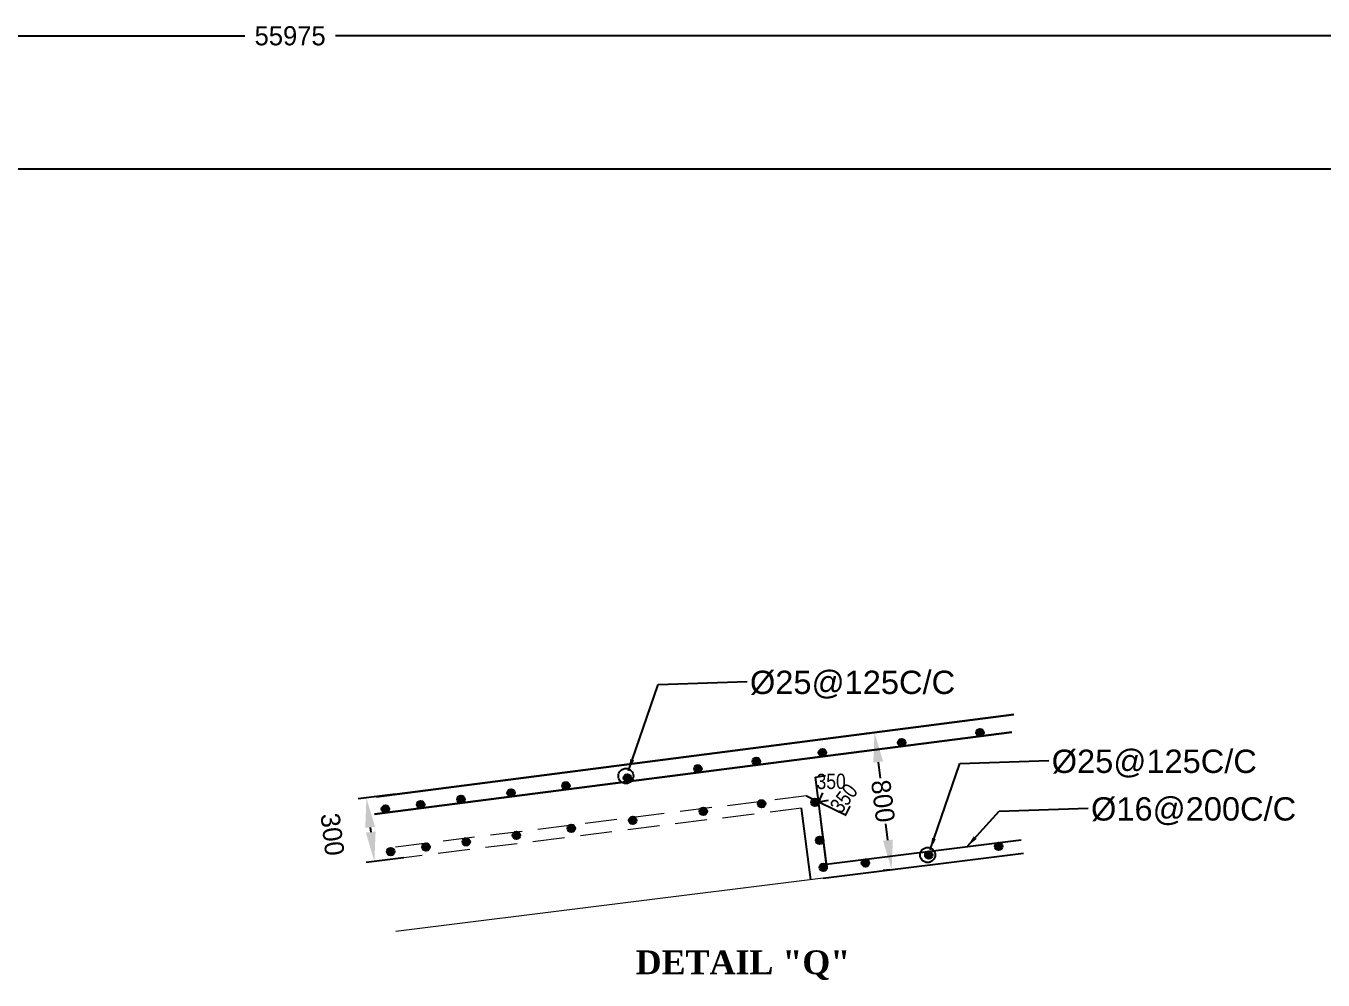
# Model space of a CAD drawing. Extents: x -426260 to 2055400, y -4304674 to -305611.
# Drawn here: x 709858 to 725127, y -1911602 to -1900368 of the extents above; entities that cross this region are included whole.
import ezdxf

# ---------------------------------------------------------------- set-up
doc = ezdxf.new("R2010")
doc.units = 0
doc.header["$LTSCALE"] = 300
doc.header["$MEASUREMENT"] = 0
doc.header["$PDMODE"] = 3
for name, pattern in [('DASHED2', [9.525, 6.35, -3.175]), ('DASHEDX2', [38.1, 25.4, -12.7]), ('HIDDEN', [0.375, 0.25, -0.125])]:
    doc.linetypes.add(name, pattern=pattern)
doc.layers.get('DEFPOINTS').update_dxf_attribs({"linetype": 'CONTINUOUS'})
doc.layers.add('Dim', color=7, linetype='CONTINUOUS', lineweight=9)
doc.layers.add('Dimension', color=8, linetype='CONTINUOUS', lineweight=18)
for name, color, linetype in [('DOTTED', 240, 'DASHED2'), ('LINE', 7, 'CONTINUOUS'), ('TXT', 7, 'CONTINUOUS')]:
    doc.layers.add(name, color=color, linetype=linetype)
doc.styles.add('Arial', font='arial.ttf')
doc.styles.add('dimText', font='ARIALN.TTF')
doc.dimstyles.new('3', dxfattribs={"dimtxt": 225, "dimasz": 350, "dimexe": 100, "dimexo": 25, "dimgap": 9, "dimtad": 0, "dimdec": 0, "dimzin": 0, "dimdsep": 46, "dimtxsty": 'Standard', "dimcen": 0, "dimclrd": 5, "dimclre": 6, "dimclrt": 256, "dimadec": 0, "dimazin": 0, "dimtfac": 1, "dimtdec": 0, "dimtofl": 0, "dimtmove": 2, "dimatfit": 3, "dimfxl": 1, "dimtolj": 1, "dimtzin": 0, "dimarcsym": 0})
doc.dimstyles.new('dim_70', dxfattribs={"dimtxt": 140, "dimasz": 140, "dimexe": 70, "dimexo": 40, "dimgap": 50, "dimtad": 1, "dimdec": 0, "dimzin": 0, "dimdsep": 46, "dimtxsty": 'Arial', "dimcen": 0.09, "dimclrd": 5, "dimclre": 5, "dimclrt": 7, "dimadec": 0, "dimazin": 0, "dimtfac": 1, "dimtdec": 0, "dimtmove": 0, "dimatfit": 3, "dimfxl": 1, "dimtolj": 1, "dimtzin": 0, "dimarcsym": 0})

# ---------------------------------------------------------------- blocks, each defined once
blk = doc.blocks.new('*D898')
at = {"layer": 'DEFPOINTS', "color": 0, "linetype": 'ByBlock', "transparency": 16777216}
for p in [(719847, -1908688), (720048, -1910302, 0), (720048, -1910302)]:
    blk.add_point(p, dxfattribs=at)
at = {"layer": 'LINE', "color": 6, "linetype": 'ByBlock', "lineweight": -2, "transparency": 16777216}
for p, q in [((719822, -1908691), (719747, -1908700)), ((720023, -1910305), (719949, -1910314))]:
    blk.add_line(p, q, dxfattribs=at)
at = {"layer": 'LINE', "color": 5, "linetype": 'ByBlock', "lineweight": -2, "transparency": 16777216}
for p, q in [((719890, -1909035), (719914, -1909226)), ((720005, -1909955), (719981, -1909764))]:
    blk.add_line(p, q, dxfattribs=at)
at = {"layer": 'LINE', "color": 5, "linetype": 'ByBlock', "transparency": 16777216}
for points in [[(719948, -1909028), (719832, -1909043), (719847, -1908688)], [(720063, -1909947), (719947, -1909962), (720048, -1910302)]]:
    blk.add_solid(points, dxfattribs=at)
at = {"layer": 'LINE', "linetype": 'ByBlock', "lineweight": -2, "transparency": 16777216, "insert": (719947, -1909495), "char_height": 225, "attachment_point": 5, "rotation": 277.1219}
blk.add_mtext('\\A1;800', dxfattribs=at)
blk = doc.blocks.new('*D899')
at = {"layer": 'DEFPOINTS', "color": 0, "linetype": 'ByBlock', "transparency": 16777216}
for p in [(714233, -1909411), (713960, -1910206), (714327, -1910160, 0)]:
    blk.add_point(p, dxfattribs=at)
at = {"layer": 'LINE', "color": 6, "linetype": 'ByBlock', "lineweight": -2, "transparency": 16777216}
for p, q in [((714208, -1909414), (713767, -1909469)), ((714302, -1910164), (713861, -1910219))]:
    blk.add_line(p, q, dxfattribs=at)
at = {"layer": 'LINE', "color": 5, "linetype": 'ByBlock', "lineweight": -2, "transparency": 16777216}
blk.add_line((713910, -1909804), (713916, -1909859), dxfattribs=at)
at = {"layer": 'LINE', "color": 5, "linetype": 'ByBlock', "transparency": 16777216}
for points in [[(713967, -1909797), (713852, -1909811), (713866, -1909457)], [(713974, -1909852), (713859, -1909866), (713960, -1910206)]]:
    blk.add_solid(points, dxfattribs=at)
at = {"layer": 'LINE', "linetype": 'ByBlock', "lineweight": -2, "transparency": 16777216, "insert": (713465, -1909887), "char_height": 225, "attachment_point": 5, "rotation": 277.1219}
blk.add_mtext('\\A1;300', dxfattribs=at)

msp = doc.modelspace()

# ---------------------------------------------------------------- hatches: boundary and pattern name
at = {"layer": 'LINE', "linetype": 'ByBlock', "lineweight": -2}
for points in [[(721132.3, -1908687.5, 1), (721042.7, -1908687.5, 0.4142136), (721087.5, -1908732.3), (721098.8, -1908730.8, 0.3410348)], [(719278.6, -1908926.2, 1), (719189.1, -1908926.2, 0.4142136), (719233.9, -1908971), (719245.2, -1908969.5, 0.3410348)], [(720211.7, -1908806, 1), (720122.2, -1908806, 0.4142136), (720166.9, -1908850.8), (720178.3, -1908849.4, 0.3410348)], [(718499.3, -1909026.5, 1), (718409.8, -1909026.5, 0.4142136), (718454.5, -1909071.3), (718465.9, -1909069.9, 0.3410348)], [(716983.5, -1909221.7, 1), (716894, -1909221.7, 0.4142136), (716938.8, -1909266.5), (716950.1, -1909265.1, 0.3410348)], [(717812.8, -1909115, 1), (717723.3, -1909115, 0.4142136), (717768, -1909159.7), (717779.4, -1909158.3, 0.3410348)], [(716258.7, -1909315.1, 1), (716169.2, -1909315.1, 0.4142136), (716214, -1909359.8), (716225.3, -1909358.4, 0.3410348)], [(714548.6, -1909535.3, 1), (714459, -1909535.3, 0.4142136), (714503.8, -1909580.1), (714515.1, -1909578.6, 0.3410348)], [(715023.2, -1909474.2, 1), (714933.7, -1909474.2, 0.4142136), (714978.4, -1909518.9), (714989.8, -1909517.5, 0.3410348)], [(715613.9, -1909398.1, 1), (715524.4, -1909398.1, 0.4142136), (715569.2, -1909442.9), (715580.5, -1909441.4, 0.3410348)], [(718561.8, -1909526.8, 1), (718472.3, -1909526.8, 0.4142136), (718517.1, -1909571.6), (718528.4, -1909570.2, 0.3410348)], [(719190.1, -1909509.6, 1), (719100.5, -1909509.6, 0.4142136), (719145.3, -1909554.4), (719156.6, -1909552.9, 0.3410348)], [(714100.2, -1909632, 0.3410348), (714133.7, -1909588.7, 1), (714044.1, -1909588.7, 0.4142136), (714088.9, -1909633.5)], [(717875.3, -1909615.2, 1), (717785.8, -1909615.2, 0.4142136), (717830.6, -1909660), (717841.9, -1909658.6, 0.3410348)], [(716321.2, -1909815.4, 1), (716231.7, -1909815.4, 0.4142136), (716276.5, -1909860.1), (716287.8, -1909858.7, 0.3410348)], [(717046.1, -1909722, 1), (716956.5, -1909722, 0.4142136), (717001.3, -1909766.8), (717012.6, -1909765.3, 0.3410348)], [(715085.7, -1909974.5, 1), (714996.2, -1909974.5, 0.4142136), (715040.9, -1910019.2), (715052.3, -1910017.8, 0.3410348)], [(715676.4, -1909898.4, 1), (715586.9, -1909898.4, 0.4142136), (715631.7, -1909943.2), (715643, -1909941.7, 0.3410348)], [(719245.8, -1909956.9, 1), (719156.3, -1909956.9, 0.4142136), (719201.1, -1910001.6), (719212.4, -1910000.2, 0.3410348)], [(714196.2, -1910089, 1), (714106.6, -1910089, 0.4142136), (714151.4, -1910133.8), (714162.8, -1910132.3, 0.3410348)], [(714611.1, -1910035.6, 1), (714521.5, -1910035.6, 0.4142136), (714566.3, -1910080.4), (714577.7, -1910078.9, 0.3410348)], [(720530.9, -1910130.1, 1), (720441.4, -1910130.1, 0.4142136), (720486.1, -1910174.8), (720497.5, -1910173.4, 0.3410348)], [(721352.9, -1910027.4, 1), (721263.3, -1910027.4, 0.4142136), (721308.1, -1910072.1), (721319.5, -1910070.7, 0.3410348)], [(719287.5, -1910275.6, 1), (719198, -1910275.6, 0.4142136), (719242.7, -1910320.4), (719254.1, -1910318.9, 0.3410348)], [(719784.8, -1910223.3, 1), (719695.3, -1910223.3, 0.4142136), (719740, -1910268.1), (719751.4, -1910266.6, 0.3410348)]]:
    msp.add_hatch(color=0, dxfattribs=at).paths.add_polyline_path(points)

# ---------------------------------------------------------------- linework, layer by layer
at = {"layer": 'Dimension', "color": 0, "lineweight": 30, "ltscale": 2}
for points in [[(721485.5, -1908477), (713983.5, -1909443.1)], [(721462.9, -1908683.9), (713961, -1909650)]]:
    msp.add_lwpolyline(points, dxfattribs=at)
at = {"layer": 'DOTTED', "color": 0, "linetype": 'HIDDEN', "lineweight": 20, "ltscale": 5}
msp.add_lwpolyline([(719046.9, -1909432.6), (714031.2, -1910059.3)], dxfattribs=at)
at = {"layer": 'DOTTED', "color": 0, "linetype": 'HIDDEN', "lineweight": 20, "ltscale": 5, "elevation": 0}
msp.add_lwpolyline([(718989.3, -1909577.9), (714039.2, -1910196.4)], dxfattribs=at)
at = {"layer": 'DOTTED', "color": 0, "linetype": 'DASHEDX2', "lineweight": 20, "ltscale": 5, "elevation": 0}
msp.add_lwpolyline([(719241.8, -1910402.6), (714212.5, -1911031)], dxfattribs=at)
at = {"layer": 'LINE', "color": 5, "ltscale": 0.5}
for p, q in [((685330.4, -1900485.3), (712433.7, -1900485.3)), ((740605, -1900485.3), (713501.7, -1900485.3))]:
    msp.add_line(p, q, dxfattribs=at)
at = {"layer": 'LINE'}
msp.add_line((684980.4, -1902049), (740955, -1902049), dxfattribs=at)
at = {"layer": 'LINE', "color": 0, "linetype": 'ByBlock', "lineweight": -2}
for p, q in [((719152.5, -1909211.8, 0), (719269.9, -1909192.3)), ((719289.9, -1910292, 0), (719152.5, -1909211.8, 0)), ((719046.9, -1909432.6), (719513.4, -1909660.4)), ((719189.5, -1909502.2), (719239.7, -1909399.4)), ((719189.5, -1909502.2), (719306.8, -1909482.7, 0)), ((719096.5, -1910420.7, 0), (718989.3, -1909577.9, 0)), ((719508.5, -1909658), (719558.8, -1909555.2)), ((719287.3, -1910280.1, 0), (719215, -1909712.1, 0)), ((719214.2, -1910244.2, 0), (721572.7, -1909949.5, 0)), ((719241.8, -1910402.6, 0), (721600.2, -1910107.9, 0))]:
    msp.add_line(p, q, dxfattribs=at)
for centre, radius in [((721087.5, -1908687.5), 44.8), ((719233.9, -1908926.2), 44.8), ((720166.9, -1908806), 44.8), ((718454.5, -1909026.5), 44.8), ((716920.1, -1909199.7), 88.8), ((716938.8, -1909221.7), 44.8), ((717768, -1909115), 44.8), ((716214, -1909315.1), 44.8), ((714503.8, -1909535.3), 44.8), ((714978.4, -1909474.2), 44.8), ((715569.2, -1909398.1), 44.8), ((718517.1, -1909526.8), 44.8), ((719145.3, -1909509.6), 44.8), ((714088.9, -1909588.7), 44.8), ((717830.6, -1909615.2), 44.8), ((716276.5, -1909815.4), 44.8), ((717001.3, -1909722), 44.8), ((715040.9, -1909974.5), 44.8), ((715631.7, -1909898.4), 44.8), ((719201.1, -1909956.9, 0), 44.8), ((714151.4, -1910089), 44.8), ((714566.3, -1910035.6), 44.8), ((720472, -1910129.4), 88.8), ((720486.1, -1910130.1, 0), 44.8), ((721308.1, -1910027.4, 0), 44.8), ((719242.7, -1910275.6, 0), 44.8), ((719740, -1910223.3, 0), 44.8)]:
    msp.add_circle(centre, radius, dxfattribs=at)

# ---------------------------------------------------------------- texts
at = {"layer": 'Dim', "color": 7, "ltscale": 50, "char_height": 180, "attachment_point": 5, "style": 'dimText'}
for insert, rotation in [((719336.2, -1909263.7), 0.24409), ((719485.7, -1909462.5), 52.18525)]:
    msp.add_mtext('\\A1;350 ', dxfattribs=dict(at, insert=insert, rotation=rotation))
at = {"layer": 'Dim', "color": 7, "insert": (717035.3, -1911252.8, 0), "char_height": 280, "width": 3352.045, "attachment_point": 1, "style": 'Arial'}
msp.add_mtext('{\\fTimes New Roman|b1|i0|c0|p18;\\C6;DETAIL "Q"}', dxfattribs=at)
at = {"layer": 'LINE', "ltscale": 0.5, "insert": (712967.7, -1900485.3), "char_height": 225, "attachment_point": 5}
msp.add_mtext('\\A1;55975', dxfattribs=at)
at = {"layer": 'TXT', "color": 0, "char_height": 274.625, "width": 1847.088, "attachment_point": 4, "style": 'Arial'}
for s, insert in [('%%C25@125C/C', (718380.6, -1908124.2)), ('%%C25@125C/C', (721932.5, -1909053.8)), ('%%C16@200C/C', (722395.3, -1909614.3))]:
    msp.add_mtext(s, dxfattribs=dict(at, insert=insert))

# ---------------------------------------------------------------- dimensions: what is measured, and where the dimension line sits
at = {"layer": 'LINE', "color": 0, "linetype": 'ByBlock', "lineweight": -2}
for p1, p2, distance, text, picture, middle in [((719846.5, -1908688.1), (720048.1, -1910301.8, 0), 0, '800', '*D898', (719947.3, -1909495)), ((714233, -1909410.9), (714326.6, -1910160.5, 0), -369.7, '300', '*D899', (713465.4, -1909887.5))]:
    dim = msp.add_aligned_dim(p1=p1, p2=p2, distance=distance, text=text, dimstyle='3', dxfattribs=at)
    dim.commit()
    dim.dimension.update_dxf_attribs({"geometry": picture, "text_midpoint": middle})

# ---------------------------------------------------------------- leaders
at = {"layer": 'Dim'}
for points in [[(716949.3, -1909138.4), (717299, -1908121.7), (718347.8, -1908087.5)], [(720501.3, -1910068.1), (720851, -1909051.3), (721899.8, -1909017.2)], [(720938.3, -1910028.8), (721313.8, -1909611.8), (722362.6, -1909577.7)]]:
    msp.add_leader(points, dimstyle='dim_70', dxfattribs=at)

doc.saveas('drawing.dxf')
